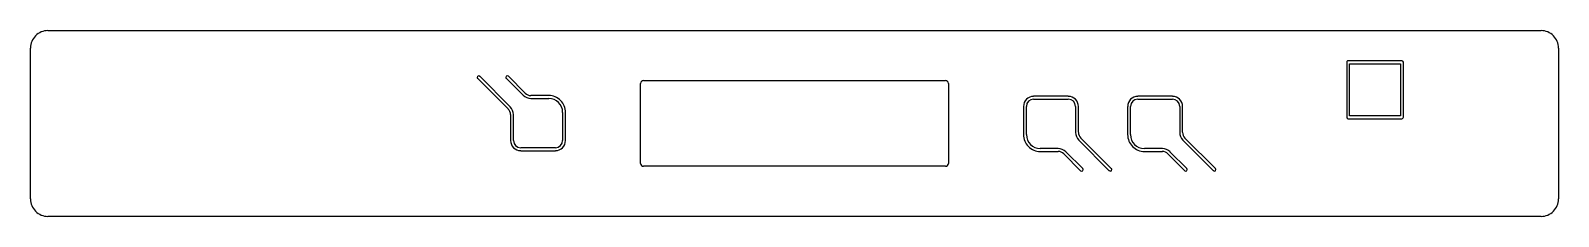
# Model space of a CAD drawing. Header units: millimetres. Extents: x 0 to 264, y 0 to 32.
import ezdxf

# ---------------------------------------------------------------- set-up
doc = ezdxf.new("R2010")
doc.units = ezdxf.units.MM
doc.layers.add('decoupeEXt', color=7, linetype='Continuous')
doc.layers.add('decoupeINt', color=7, linetype='Continuous')

msp = doc.modelspace()

# ---------------------------------------------------------------- linework, layer by layer
at = {"layer": 'decoupeEXt'}
for p, q in [((3, 32.01), (261, 32.01)), ((0, 3.01), (0, 29.01)), ((264, 29.01), (264, 3.01)), ((261, 0.01), (3, 0.01))]:
    msp.add_line(p, q, dxfattribs=at)
for centre, start, end in [((3, 29.02), 89.9991, 135.1686), ((261, 29.02), 44.8791, 89.9532), ((2.99, 29.01), 134.8791, 179.9532), ((261.01, 29.01), -0.0009, 45.1686), ((2.99, 3.01), 179.9991, 225.1686), ((261.01, 3.01), 314.8791, 359.9532), ((3, 3), 224.8791, 269.9532), ((261, 3), 269.9991, 315.1686)]:
    msp.add_arc(centre, 2.99, start, end, dxfattribs=at)
at = {"layer": 'decoupeINt'}
for p, q in [((227.41, 26.57), (227.41, 17.08)), ((236.95, 26.82), (227.66, 26.82)), ((237.2, 17.08), (237.2, 26.57)), ((77.26, 23.78), (82.53, 18.51)), ((82.89, 18.86), (77.61, 24.14)), ((82.21, 23.78), (85.12, 20.87)), ((85.47, 21.23), (82.56, 24.14)), ((227.91, 17.33), (227.91, 26.32)), ((227.91, 26.32), (236.7, 26.32)), ((236.7, 26.32), (236.7, 17.33)), ((105.41, 9.14), (105.41, 22.92)), ((105.91, 23.42), (158.09, 23.42)), ((158.59, 22.92), (158.59, 9.14)), ((89.54, 20.83), (86.44, 20.83)), ((86.44, 20.32), (89.54, 20.32)), ((171.56, 18.95), (171.56, 14.09)), ((172.07, 14.09), (172.07, 18.95)), ((179.31, 20.7), (173.31, 20.7)), ((173.31, 20.2), (179.31, 20.2)), ((180.56, 18.95), (180.56, 14.49)), ((181.07, 14.49), (181.07, 18.95)), ((189.56, 18.95), (189.56, 14.09)), ((190.07, 14.09), (190.07, 18.95)), ((197.31, 20.7), (191.31, 20.7)), ((191.31, 20.2), (197.31, 20.2)), ((198.56, 18.95), (198.56, 14.49)), ((199.07, 14.49), (199.07, 18.95)), ((82.93, 17.54), (82.93, 13.07)), ((83.44, 13.07), (83.44, 17.54)), ((91.93, 17.93), (91.93, 13.07)), ((92.44, 13.07), (92.44, 17.93)), ((227.66, 16.83), (236.95, 16.83)), ((236.7, 17.33), (227.91, 17.33)), ((186.74, 8.24), (181.47, 13.51)), ((204.74, 8.24), (199.47, 13.51)), ((90.69, 11.83), (84.69, 11.83)), ((84.69, 11.32), (90.69, 11.32)), ((177.56, 11.7), (174.46, 11.7)), ((174.46, 11.2), (177.56, 11.2)), ((178.53, 10.79), (181.44, 7.88)), ((181.8, 8.24), (178.88, 11.15)), ((181.11, 13.16), (186.39, 7.88)), ((195.56, 11.7), (192.46, 11.7)), ((192.46, 11.2), (195.56, 11.2)), ((196.53, 10.79), (199.44, 7.88)), ((199.8, 8.24), (196.88, 11.15)), ((199.11, 13.16), (204.39, 7.88)), ((158.09, 8.64), (105.91, 8.64))]:
    msp.add_line(p, q, dxfattribs=at)
for centre, radius, start, end in [((227.66, 26.57), 0.25, 89.9285, 180.0321), ((236.95, 26.57), 0.25, 0.0353, 90.0042), ((77.43, 23.96), 0.252, 135.0681, 224.9319), ((77.43, 23.95), 0.258, 46.4259, 133.5741), ((82.38, 23.96), 0.252, 135.0681, 224.9319), ((82.38, 23.96), 0.252, 45.1392, 134.8608), ((86.44, 22.19), 1.37, 224.8843, 270.1412), ((105.91, 22.92), 0.501, 90.1677, 179.8323), ((158.09, 22.92), 0.501, 0.1677, 89.8323), ((81.57, 17.54), 1.36, -0.2024, 45.1941), ((81.57, 17.54), 1.87, 359.8382, 405.1439), ((86.44, 22.19), 1.87, 224.8937, 270.1495), ((89.54, 17.94), 2.89, 44.878, 90.0469), ((89.54, 17.92), 2.4, 0.0507, 89.9328), ((89.55, 17.93), 2.89, 359.9536, 405.1006), ((173.32, 18.94), 1.75, 90.0712, 179.9345), ((173.32, 18.95), 1.25, 90.0734, 179.9504), ((179.31, 18.94), 1.75, 0.0751, 89.9305), ((179.31, 18.95), 1.25, 0.0486, 89.9435), ((191.32, 18.94), 1.75, 90.0712, 179.9345), ((191.32, 18.95), 1.25, 90.0734, 179.9504), ((197.31, 18.94), 1.75, 0.0751, 89.9305), ((197.31, 18.95), 1.25, 0.0486, 89.9435), ((227.66, 17.08), 0.25, 180.0353, 270.0042), ((236.95, 17.08), 0.25, 269.9285, 360.0321), ((174.45, 14.09), 2.89, 179.9672, 225.0941), ((174.47, 14.1), 2.4, 180.0478, 269.9357), ((182.43, 14.48), 1.86, 179.7993, 225.1954), ((182.43, 14.48), 1.37, 179.8042, 225.1702), ((192.45, 14.09), 2.89, 179.9672, 225.0941), ((192.46, 14.1), 2.4, 180.0478, 269.9357), ((200.43, 14.48), 1.86, 179.7993, 225.1954), ((200.43, 14.48), 1.37, 179.8042, 225.1702), ((84.69, 13.08), 1.75, 180.0599, 269.9345), ((84.69, 13.08), 1.25, 180.0675, 269.9404), ((90.68, 13.08), 1.25, 270.0616, 359.9463), ((90.68, 13.08), 1.75, 270.0674, 359.9495), ((174.46, 14.09), 2.89, 224.8891, 270.0361), ((177.56, 9.83), 1.87, 44.8506, 90.18), ((177.56, 9.83), 1.37, 44.8832, 90.1424), ((192.46, 14.09), 2.89, 224.8891, 270.0361), ((195.56, 9.83), 1.87, 44.8506, 90.18), ((195.56, 9.83), 1.37, 44.8832, 90.1424), ((105.91, 9.14), 0.501, 180.1677, 269.8323), ((158.09, 9.14), 0.501, 270.1677, 359.8323), ((181.62, 8.06), 0.252, 315.1392, 404.8608), ((186.57, 8.06), 0.252, 315.1392, 404.8608), ((199.62, 8.06), 0.252, 315.1392, 404.8608), ((204.57, 8.06), 0.252, 315.1392, 404.8608), ((181.62, 8.06), 0.252, 225.1392, 314.8608), ((186.57, 8.06), 0.248, 224.6462, 270.3035), ((186.57, 8.06), 0.251, 270.0135, 315.0368), ((199.62, 8.06), 0.252, 225.1392, 314.8608), ((204.57, 8.06), 0.248, 224.6462, 270.3035), ((204.57, 8.06), 0.251, 270.0135, 315.0368)]:
    msp.add_arc(centre, radius, start, end, dxfattribs=at)

doc.saveas('drawing.dxf')
